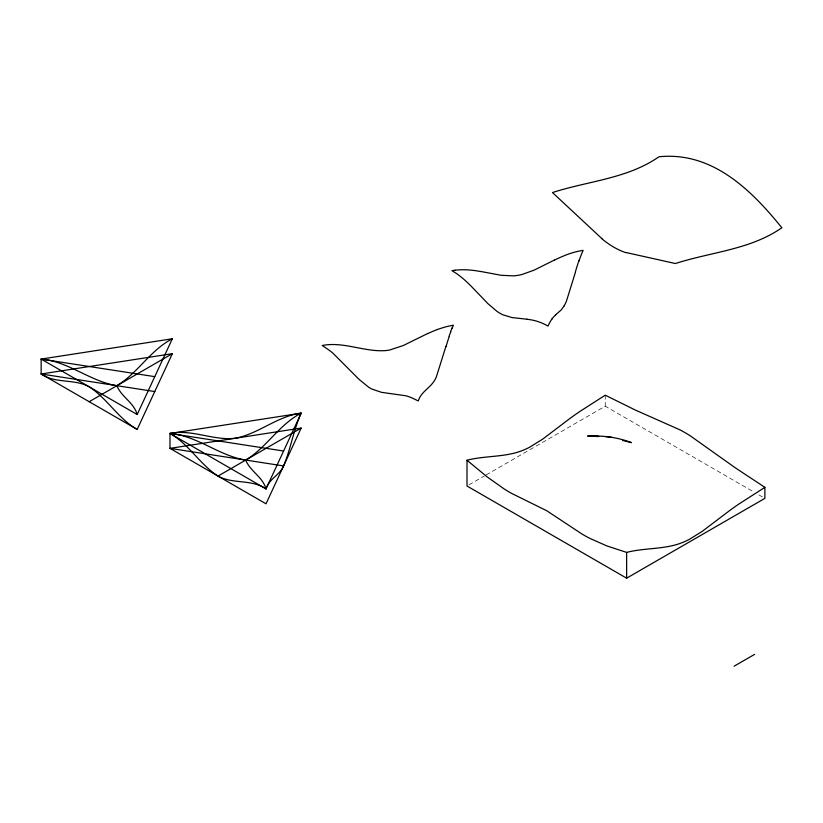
<?xml version="1.0" encoding="UTF-8"?>
<svg xmlns="http://www.w3.org/2000/svg" width="823" height="823" viewBox="0 0 823 823"><rect width="100%" height="100%" fill="white"/><g stroke="black" fill="none" stroke-linecap="round" stroke-linejoin="round"><path stroke-width="0.62" stroke-dasharray="4.12 3.09" d="M469.017 484.85L484.253 476.044M486.136 474.964L605.244 406.192L753.93 492.031M758.878 494.89L762.623 497.051M605.244 395.184L605.244 406.192"/><path stroke-width="1.23" d="M575.431 272.238L566.419 301.187A40.234 8.497 -81.2 0 1 564.156 305.858M445.963 346.267L436.396 376.759A38.856 8.189 -81.2 0 1 434.986 379.701C430.666 387.787 421.037 391.666 418.259 400.935L411.757 397.818A74.78 43.146 59.9 0 0 405.914 395.781L381.512 392.324L371.78 389.012A37.879 21.871 60 0 1 368.704 387.242L358.972 379.31L333.14 353.376A74.389 42.878 59.9 0 0 328.716 349.878L322.225 345.485C343.716 341.308 364.322 352.182 385.709 350.588A38.444 30.307 -24.9 0 0 389.927 349.919L403.198 345.567L427.631 333.552M449.121 336.226L450.829 331.463M578.888 261.23L579.289 260.047M452.177 328.068L453.411 325.198L448.823 326.124A75.613 59.914 -25 0 0 443.792 327.41L437.404 329.457M283.585 465.931C290.776 448.802 293.472 430.11 301.167 413.156L169.98 433.454L169.98 448.36L266.014 503.799L301.167 428.063L169.98 448.36L283.585 465.931C279.789 475.19 268.884 478.924 266.014 488.893C251.643 478.914 232.858 484.377 217.992 476.085C199.855 464.378 188.951 444.163 169.98 433.454C192.16 428.927 213.476 440.963 235.573 438.206C258.813 433.7 277.372 416.109 301.167 413.156L266.014 488.893L169.98 433.454L283.585 451.025M154.765 376.646L41.15 359.075L137.184 414.525L172.336 338.778L41.15 359.075L41.15 373.981L137.184 429.431L172.336 353.684L41.15 373.981C55.522 383.96 74.307 378.498 89.172 386.8C107.309 398.497 118.214 418.712 137.184 429.431M564.156 305.868L561.173 309.952L555.7 314.756M551.976 319.005L552.254 318.624A110.652 23.353 -81.2 0 1 555.69 314.88M41.15 359.075C68.607 361.451 90.088 381.388 116.897 385.699C137.873 373.086 150.342 350.135 172.336 338.778M169.98 433.454C197.427 435.83 218.918 455.767 245.717 460.078C266.693 447.465 279.162 424.514 301.167 413.156M764.886 487.35L738.961 503.974A307.637 177.614 -60 0 0 728.17 511.68L702.245 531.36L689.283 539.394A94.028 54.287 -60 0 1 682.802 542.398C664.933 549.702 645.119 547.614 626.632 552.398L606.685 545.865L589.217 538.077A156.658 90.448 60 0 1 581.738 533.86L546.822 510.785L511.896 493.533A156.658 90.448 60 0 1 504.417 489.119L486.949 476.743L467.001 460.232C485.477 455.458 505.291 457.526 523.161 450.232A94.028 54.287 -60 0 0 529.642 447.228L542.604 439.184L568.528 419.514A307.637 177.614 -60 0 1 579.33 411.809L605.244 395.184L635.181 409.988L680.076 429.904A173.005 99.881 60 0 1 690.055 435.665L734.96 467.587L764.886 487.35L764.886 498.357L626.632 578.178L467.001 486.012L467.001 460.232M89.172 401.706L172.336 353.684M217.992 476.085L301.167 428.063M734.095 666.208L754.578 654.388M554.373 260.078L533.942 270.222L521.761 274.563A40.008 31.562 -24.9 0 1 513.326 275.87L501.145 275.294L480.714 271.467M455.078 270.242L451.95 270.633L455.335 272.763A66.879 38.609 60 0 1 462.464 278.123L463.586 279.069A110.364 63.721 60 0 1 472.999 288.101L487.967 303.697L496.886 311.3A40.029 23.116 60 0 0 503.059 314.87L511.978 317.555L526.926 319.211M622.816 440.5L631.478 442.64C617.548 437.229 602.446 435.377 587.571 436.118L598.722 436.509L594.371 436.067L595.42 436.159M596.377 436.005L591.922 435.964M612.034 437.404L605.574 436.55M41.15 373.981L154.765 391.553M625.933 252.507L675.395 263.535C711.041 251.982 750.267 249.75 781.85 227.765C751.121 189.702 712.008 151.309 658.925 156.792C627.342 178.776 588.095 180.978 552.47 192.561L601.922 238.639M245.717 460.078C250.141 471.404 262.691 476.754 266.014 488.893M116.897 385.699C121.32 397.025 133.871 402.375 137.184 414.525M626.632 552.398L626.632 578.178M427.672 333.634A97.412 76.693 -24.9 0 1 437.425 329.509M446.025 346.668A105.416 22.18 -81.2 0 1 449.163 336.586M450.819 331.113A75.613 15.73 -81 0 1 452.177 327.729M526.946 319.252A110.354 63.71 60 0 1 536.349 321.032L537.47 321.423A66.879 38.619 60 0 1 544.61 324.283L547.984 326.083L548.828 324.365A68.463 14.423 -81.1 0 1 551.986 318.954M554.414 260.161A110.529 87.176 -24.9 0 1 567.253 254.523L568.775 253.978A67.507 53.279 -24.9 0 1 579.526 251.005L583.137 250.336L582.17 252.538A67.507 14.186 -81.1 0 0 579.299 260.089M480.683 271.539A110.642 87.248 -24.9 0 0 467.845 269.882L466.826 269.841A68.463 54.03 -24.9 0 0 455.078 270.211M575.38 271.929A110.539 23.497 -81.2 0 1 578.847 260.84M625.964 252.682A79.039 45.625 60 0 1 601.891 238.783"/></g></svg>
